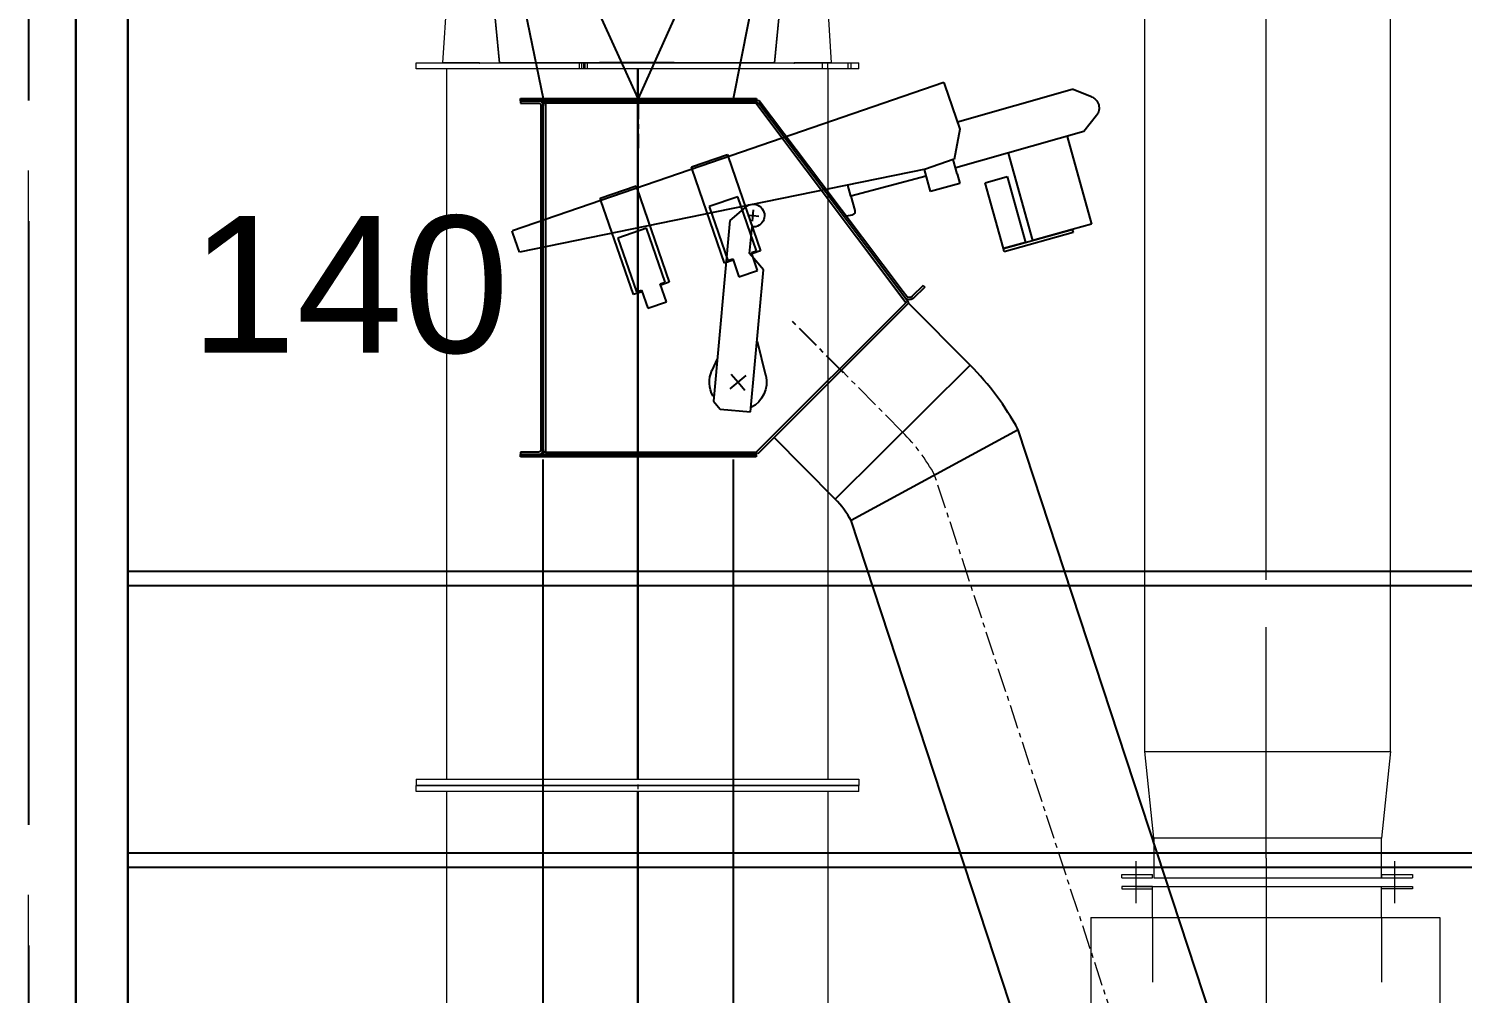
# Model space of a CAD drawing. Header units: millimetres. Extents: x 3220 to 226993, y 817 to 176024.
# Drawn here: x 155308 to 157192, y 153388 to 154657 of the extents above; entities that cross this region are included whole.
import ezdxf

# ---------------------------------------------------------------- set-up
doc = ezdxf.new("R2010")
doc.units = ezdxf.units.MM
doc.linetypes.add('AXES', pattern=[50.8, 31.75, -6.35, 6.35, -6.35])
doc.layers.add('1', color=7, linetype='Continuous')
doc.layers.add('Repère', color=76, linetype='Continuous')
doc.layers.add('Axe', color=1, linetype='AXES', lineweight=9)
doc.layers.add('DESSIN', color=7, linetype='Continuous', lineweight=25)
doc.layers.add('Sichtbare Kanten(DIN)', color=7, linetype='Continuous', lineweight=50, true_color=0x3f3f3f)
doc.styles.get("Standard").update_dxf_attribs({"font": 'arial.ttf'})

# ---------------------------------------------------------------- blocks, each defined once
blk = doc.blocks.new('cell 2.5x2.5x10.2')
at = {"layer": 'Axe', "lineweight": -3, "ltscale": 25}
blk.add_line((3000, 1000), (3000, -10000), dxfattribs=at)
at = {"layer": 'DESSIN', "color": 4}
for p, q in [((3062.1, -10000), (3062.1, 1000)), ((3130.5, -10000), (3130.5, 1000)), ((3062.1, 988), (3062.1, -10000)), ((3130.5, 988), (3130.5, -10000))]:
    blk.add_line(p, q, dxfattribs=at)
blk = doc.blocks.new('section 1-2')
for points in [[(11850, 17610), (6130.5, 17610), (6130.5, 18000), (11850, 18000)], [(6130.5, 17981), (11850, 17981), (11850, 17629), (6130.5, 17629)]]:
    blk.add_lwpolyline(points, close=True)
at = {"layer": 'Axe', "ltscale": 15}
blk.add_line((6000, -5000), (6000, 33323.9), dxfattribs=at)
blk.add_blockref('cell 2.5x2.5x10.2', (3000, 20000))
blk = doc.blocks.new('ligne broyage L 2')
at = {"color": 4, "linetype": 'Continuous', "lineweight": 15}
for points in [[(-1521.7, 17386.9), (-1533.3, 17501.1), (-1210.7, 17501.1), (-1210.7, 19978.5)], [(-1533.3, 17501.1), (-1533.3, 19978.5), (-1533.3, 19978.5)], [(-1521.7, 17386.9), (-1533.3, 17501.1), (-1210.7, 17501.1), (-1222.3, 17386.9)]]:
    blk.add_lwpolyline(points, dxfattribs=at)
at = {"color": 1, "linetype": 'Continuous', "lineweight": 5, "true_color": 0x000001}
for points in [[(-1374.1, 17726.8), (-1374.1, 19790.5)], [(-1374.1, 17360.8), (-1374.1, 17664.6)], [(-1544.8, 17301.5), (-1544.8, 17356.5)], [(-1204.9, 17301.5), (-1204.9, 17356.5)], [(-1563.6, 17339.1), (-1523.1, 17339.1)], [(-1563.6, 17334.8), (-1523.1, 17334.8), (-1523.1, 17339.1)], [(-1563.6, 17334.8), (-1563.6, 17339.1), (-1563.6, 17339.1)], [(-1222.3, 17339.1), (-1181.8, 17339.1), (-1181.8, 17334.8)], [(-1222.3, 17339.1), (-1222.3, 17334.8), (-1181.8, 17334.8)], [(-1563.6, 17323.2), (-1563.6, 17320.3)], [(-1523.1, 17323.2), (-1563.6, 17323.2)], [(-1523.1, 17323.2), (-1563.6, 17323.2)], [(-1563.6, 17320.3), (-1523.1, 17320.3)], [(-1222.3, 17323.2), (-1181.8, 17323.2)], [(-1222.3, 17323.2), (-1181.8, 17323.2), (-1181.8, 17323.2)], [(-1181.8, 17320.3), (-1222.3, 17320.3)], [(-1181.8, 17323.2), (-1181.8, 17320.3)]]:
    blk.add_lwpolyline(points, dxfattribs=at)
at = {"color": 7, "linetype": 'Continuous', "lineweight": 15, "true_color": 0x000007}
for points in [[(-1533.3, 17501.1), (-1533.3, 17579.3)], [(-1210.7, 17501.1), (-1210.7, 17574.9)], [(-1523.1, 17282.7), (-1523.1, 17323.2)], [(-1222.3, 17282.7), (-1222.3, 17323.2)], [(-1604.2, 17282.7), (-1145.6, 17282.7)], [(-1604.2, 17282.7), (-1604.2, 16112.4)], [(-1523.1, 17282.7), (-1523.1, 17197.4)], [(-1222.3, 17282.7), (-1222.3, 17197.4)], [(-1145.6, 17282.7), (-1145.6, 16112.4)]]:
    blk.add_lwpolyline(points, dxfattribs=at)
at = {"color": 4, "linetype": 'Continuous', "lineweight": 15}
blk.add_lwpolyline([(-1222.3, 17334.8), (-1222.3, 17386.9), (-1521.7, 17386.9), (-1521.7, 17334.8)], close=True, dxfattribs=at)
at = {"color": 5, "linetype": 'Continuous', "lineweight": 5, "true_color": 0x000005}
blk.add_lwpolyline([(-1374.1, 17360.8), (-1374.1, 17075.8)], dxfattribs=at)
at = {"color": 7, "linetype": 'Continuous', "lineweight": 5, "true_color": 0x000007}
for points in [[(-1544.8, 17323.2), (-1204.9, 17323.2), (-1204.9, 17323.2)], [(-1504.3, 17323.2), (-1245.4, 17323.2), (-1245.4, 17323.2)]]:
    blk.add_lwpolyline(points, dxfattribs=at)
blk = doc.blocks.new('be 500 tete R')
at = {"layer": 'Sichtbare Kanten(DIN)', "color": 5, "lineweight": 0}
for p, q in [((-226.4, -649.7), (-255.5, -1096.8)), ((-224.7, -650.1), (-180.8, -1097.3)), ((-224.3, -650.3), (-180.4, -1097.2)), ((224.3, -650.3), (180.4, -1097.2)), ((224.7, -650.1), (180.8, -1097.3)), ((226.4, -649.7), (255.5, -1096.8)), ((-252.4, -1096.9), (-255.5, -1096.9)), ((-252.5, -1097), (-255.5, -1096.9)), ((-252.5, -1097), (-252.5, -1097)), ((-252.3, -1097), (-252.5, -1097)), ((-252.5, -1097), (-252.5, -1097)), ((-243.1, -1097.1), (-252.2, -1097.1)), ((-227.8, -1097.2), (-242.8, -1097.2)), ((-206.9, -1097.2), (-227.4, -1097.2)), ((-180.8, -1097.3), (-206.4, -1097.3)), ((-180.4, -1097.2), (-180.8, -1097.3)), ((-142.4, -1097.2), (-180.4, -1097.2)), ((-98.3, -1097.1), (-141.4, -1097.1)), ((-97.5, -1097.1), (-98.3, -1097.1)), ((-50.5, -1097), (-97.2, -1097)), ((-96.3, -1097), (-97.2, -1097)), ((-96.3, -1097), (-96.5, -1097)), ((-49.6, -1097), (-96.3, -1097)), ((-75.3, -1105), (-75.3, -1097)), ((-72.3, -1105), (-75.3, -1105)), ((-72.3, -1105), (-72.3, -1097)), ((-69.7, -1105), (-72.3, -1105)), ((-69.7, -1105), (-69.7, -1097)), ((-68.7, -1105), (-69.7, -1105)), ((-68.7, -1097), (-68.7, -1105)), ((-68.4, -1105), (-68.7, -1105)), ((-68.4, -1097), (-68.4, -1105)), ((-65.4, -1105), (-68.4, -1105)), ((-65.4, -1097), (-65.4, -1105)), ((243.9, -1105), (-65.4, -1105)), ((-49.6, -1097), (-50.5, -1097)), ((-48.9, -1097), (-49.6, -1097)), ((-0.7, -1096.7), (-49.2, -1096.7)), ((-48.9, -1097), (-49.2, -1096.7)), ((-0.4, -1097), (-48.9, -1097)), ((-0.4, -1097), (-0.7, -1096.7)), ((0, -1097), (-0.4, -1097)), ((0, -1097), (0, -1096.6)), ((0.4, -1097), (0, -1097)), ((0.4, -1097), (0.7, -1096.7)), ((48.9, -1097), (0.4, -1097)), ((49.2, -1096.7), (0.7, -1096.7)), ((48.9, -1097), (49.2, -1096.7)), ((49.6, -1097), (48.9, -1097)), ((96.3, -1097), (49.6, -1097)), ((49.6, -1097), (50.5, -1097)), ((97.2, -1097), (50.5, -1097)), ((96.5, -1097), (96.3, -1097)), ((96.3, -1097), (97.2, -1097)), ((97.5, -1097.1), (98.3, -1097.1)), ((141.4, -1097.1), (98.3, -1097.1)), ((180.4, -1097.2), (142.4, -1097.2)), ((180.4, -1097.2), (180.8, -1097.3)), ((206.4, -1097.3), (180.8, -1097.3)), ((227.4, -1097.2), (206.9, -1097.2)), ((242.8, -1097.2), (227.8, -1097.2)), ((252.2, -1097.1), (243.1, -1097.1)), ((243.9, -1105), (243.9, -1097.1)), ((250.3, -1105), (243.9, -1105)), ((250.3, -1097.1), (250.3, -1105)), ((277.3, -1105), (250.3, -1105)), ((252.5, -1097), (252.3, -1097)), ((255.5, -1096.9), (252.4, -1096.9)), ((252.5, -1097), (255.5, -1096.9)), ((252.5, -1097), (252.5, -1097)), ((252.5, -1097), (252.5, -1097)), ((252.5, -1097), (277.3, -1097)), ((277.3, -1097), (281.1, -1097)), ((277.3, -1097), (277.3, -1105)), ((281.1, -1105), (277.3, -1105)), ((281.1, -1097), (281.1, -1105))]:
    blk.add_line(p, q, dxfattribs=at)
for centre, major_axis, ratio, start_param, end_param in [((-249.5, -1097), (-6, 0.19), 0.190981, 6.276734, 6.361703), ((-246.4, -1097), (6, -0.17), 0.155379, 3.219559, 3.385072), ((-237.3, -1097), (6, -0.11), 0.117835, 3.381872, 3.543358), ((-222.3, -1097), (6, -0.01), 0.079937, 3.538815, 3.69717), ((-201.8, -1097), (6, 0.12), 0.04347, 3.6926, 3.849286), ((-138.6, -1097), (-6, -0.54), 0.023605, 5.205053, 5.404113), ((-95.5, -1097), (6, 0.8), 0.047001, 1.856619, 2.061308), ((-48.7, -1097), (6.02, 1.07), 0.05884, 1.639954, 1.851104), ((-0.2, -1097), (6.04, 1.32), 0.059724, 1.5233, 1.632062), ((0.2, -1097), (-6.04, 1.32), 0.059724, 4.651123, 4.759886), ((48.7, -1097), (-6.02, 1.07), 0.05884, 4.432081, 4.643231), ((95.5, -1097), (6, -0.8), 0.047001, 1.080284, 1.284974), ((138.6, -1097), (6, -0.54), 0.023605, 0.879072, 1.078132), ((201.8, -1097), (6, -0.12), 0.04347, 5.575492, 5.732178), ((222.3, -1097), (6, 0.01), 0.079937, 5.727608, 5.885963), ((237.3, -1097), (6, 0.11), 0.117835, 5.88142, 6.042906), ((246.4, -1097), (-6, -0.17), 0.155379, 2.898113, 3.063626), ((249.5, -1097), (-6, -0.19), 0.190981, 3.063075, 3.148044)]:
    blk.add_ellipse(centre, major_axis=major_axis, ratio=ratio, start_param=start_param, end_param=end_param, dxfattribs=at)
for points in [[(-141.4, -1097.1), (-141.5, -1097.1), (-141.6, -1097.2), (-141.8, -1097.2)], [(-96.5, -1097), (-96.8, -1097), (-97.1, -1097), (-97.5, -1097.1)]]:
    blk.add_open_spline(points, degree=3, dxfattribs=at)
blk.add_open_spline([(97.5, -1097.1), (97.2, -1097), (96.9, -1097), (96.6, -1097), (96.5, -1097), (96.5, -1097)], degree=3, knots=[0, 0, 0, 0, 0.1170657, 0.1170657, 0.1369246, 0.1369246, 0.1369246, 0.1369246], dxfattribs=at)
blk = doc.blocks.new('be 500 gain 2000')
at = {"layer": 'Sichtbare Kanten(DIN)', "color": 5, "lineweight": 0}
for p, q in [((0, -291), (0, 291)), ((8, 291), (0, 291)), ((8, 291), (8, -291)), ((1992, 250.5), (8, 250.5)), ((8, 1), (1992, 1)), ((1992, 0), (8, 0)), ((1992, -250.5), (8, -250.5)), ((8, -291), (0, -291))]:
    blk.add_line(p, q, dxfattribs=at)
blk = doc.blocks.new('140 L')
at = {"layer": 'Sichtbare Kanten(DIN)', "color": 5, "lineweight": 0}
for p, q in [((-291, 23168.2), (291, 23168.2)), ((-291, 23160.2), (-291, 23168.2)), ((291, 23160.2), (-291, 23160.2)), ((-250.5, 22226.2), (-250.5, 23160.2)), ((0, 22226.2), (0, 23160.2)), ((1, 23160.2), (1, 22226.2)), ((250.5, 22226.2), (250.5, 23160.2)), ((291, 23160.2), (291, 23168.2)), ((-291, 22226.2), (291, 22226.2)), ((-291, 22226.2), (-291, 22218.2)), ((291, 22218.2), (-291, 22218.2)), ((291, 22226.2), (291, 22218.2))]:
    blk.add_line(p, q, dxfattribs=at)
blk.add_blockref('be 500 tete R', (-0.8, 24265.2))
at = {"color": 5, "lineweight": 0, "rotation": 270}
blk.add_blockref('be 500 gain 2000', (0, 22218.2), dxfattribs=at)
blk = doc.blocks.new('101 1')
for p, q in [((-35446.8, 296053.1, 0), (-35448.9, 296050.9, 0)), ((-35448.9, 296050.9, 0), (-35433.8, 296035.8, 0)), ((-35446.8, 296053.1, 0), (-35432.1, 296038.4, 0)), ((-35425.3, 296038.7, 0), (-35420.8, 296044.7, 0)), ((-35432.1, 296038.4, 0), (-35431.9, 296038.2, 0))]:
    blk.add_line(p, q)
for centre, radius, start, end in [((-35428.9, 296042.3, 0), 8.08, 232.9996, 315), ((-35428.9, 296042.3, 0), 8.08, 232.9996, 315), ((-35428.9, 296042.2, 0), 5.01, 230.8139, 315.4498), ((-35428.9, 296042.3, 0), 5.05, 315, 315.2762)]:
    blk.add_arc(centre, radius, start, end)
at = {"layer": '1', "color": 5, "linetype": 'Continuous'}
for p, q in [((-35667.9, 296301.3, 0), (-35642.8, 296311.2, 0)), ((-35491.8, 296268.4, 0), (-35642.8, 296311.2, 0)), ((-35475, 296317.2, 0), (-35495.2, 296258.5, 0)), ((-35474, 296320, 0), (-35475, 296317.2, 0)), ((-35474, 296320, 0), (-35154.7, 296210.1, 0)), ((-35674.7, 296276.7, 0), (-35658.2, 296255.3, 0)), ((-35658.2, 296255.3, 0), (-35489.6, 296207.6, 0)), ((-35495.2, 296258.5, 0), (-35487.7, 296218.9, 0)), ((-35636.1, 296249.1, 0), (-35668.1, 296133.5, 0)), ((-35591, 296112.2, 0), (-35559.1, 296227.2, 0)), ((-35491.7, 296199.8, 0), (-35486.5, 296218.5, 0)), ((-35487.7, 296218.9, 0), (-35486.5, 296218.5, 0)), ((-35486.5, 296218.5, 0), (-35449.8, 296205.9, 0)), ((-35190.6, 296222.4, 0), (-35233.3, 296098.5, 0)), ((-35142.4, 296209, 0), (-35189.7, 296225.2, 0)), ((-35557.3, 296196.2, 0), (-35581.3, 296109.5, 0)), ((-35528.4, 296188.2, 0), (-35557.3, 296196.2, 0)), ((-35491.7, 296199.8, 0), (-35495.2, 296187.3, 0)), ((-35456.6, 296176.7, 0), (-35448.6, 296205.7, 0)), ((-35451, 296196.9, 0), (-35351.7, 296170.5, 0)), ((-35449.8, 296205.9, 0), (-35175.4, 296149.8, 0)), ((-35186, 296082.3, 0), (-35143.4, 296206.1, 0)), ((-35154.7, 296210.1, 0), (-34907.1, 296124.9, 0)), ((-35143.4, 296206.1, 0), (-35142.4, 296209, 0)), ((-35552.4, 296101.5, 0), (-35528.4, 296188.2, 0)), ((-35495.2, 296187.3, 0), (-35456.6, 296176.7, 0)), ((-35351.7, 296170.5, 0), (-35347.7, 296185, 0)), ((-35070.7, 296181.1, 0), (-35113.3, 296057.2, 0)), ((-35069.7, 296183.9, 0), (-35070.7, 296181.1, 0)), ((-35022.4, 296167.7, 0), (-35069.7, 296183.9, 0)), ((-35351.7, 296170.5, 0), (-35357, 296151.6, 0)), ((-35227.9, 296098.8, 0), (-35203.5, 296169.7, 0)), ((-35213.7, 296156.4, 0), (-35192.7, 296138.7, 0)), ((-35203.5, 296169.7, 0), (-35165.7, 296156.7, 0)), ((-35165.7, 296156.7, 0), (-35190.1, 296085.8, 0)), ((-35066.1, 296041, 0), (-35023.4, 296164.8, 0)), ((-35023.4, 296164.8, 0), (-35022.4, 296167.7, 0)), ((-35353.1, 296145.4, 0), (-35346, 296144, 0)), ((-35192.7, 296138.7, 0), (-35171.2, 295901.1, 0)), ((-35175.4, 296149.8, 0), (-34916.3, 296096.9, 0)), ((-35668.1, 296133.5, 0), (-35642.8, 296126.5, 0)), ((-35642.8, 296126.5, 0), (-35643.9, 296122.5, 0)), ((-35643.9, 296122.5, 0), (-35553.5, 296097.5, 0)), ((-35552.4, 296101.5, 0), (-35642.8, 296126.5, 0)), ((-35642.8, 296126.5, 0), (-35591, 296112.2, 0)), ((-35218.9, 296095.1, 0), (-35222.1, 296130, 0)), ((-35108, 296057.5, 0), (-35083.5, 296128.4, 0)), ((-35083.5, 296128.4, 0), (-35045.7, 296115.4, 0)), ((-34916.3, 296096.9, 0), (-34907.7, 296121.9, 0)), ((-34907.7, 296121.9, 0), (-34906.7, 296124.8, 0)), ((-35581.3, 296109.5, 0), (-35552.4, 296101.5, 0)), ((-35221.3, 296096.5, 0), (-35227.9, 296098.8, 0)), ((-35045.7, 296115.4, 0), (-35070.1, 296044.5, 0)), ((-35237, 296073.4, 0), (-35227.1, 296085.3, 0)), ((-35233.3, 296098.5, 0), (-35221.9, 296094.6, 0)), ((-35229.4, 296072.9, 0), (-35221.3, 296096.5, 0)), ((-35227.1, 296085.3, 0), (-35218.9, 296095.1, 0)), ((-35196.7, 296088.1, 0), (-35204.8, 296064.4, 0)), ((-35197.3, 296086.2, 0), (-35186, 296082.3, 0)), ((-35190.1, 296085.8, 0), (-35196.7, 296088.1, 0)), ((-35220.1, 295886.7, 0), (-35237, 296073.4, 0)), ((-35204.8, 296064.4, 0), (-35229.4, 296072.9, 0)), ((-35113.3, 296057.2, 0), (-35102, 296053.3, 0)), ((-35109.5, 296031.6, 0), (-35101.3, 296055.2, 0)), ((-35101.3, 296055.2, 0), (-35108, 296057.5, 0)), ((-35076.8, 296046.8, 0), (-35084.9, 296023.1, 0)), ((-35077.4, 296044.9, 0), (-35066.1, 296041, 0)), ((-35070.1, 296044.5, 0), (-35076.8, 296046.8, 0)), ((-35084.9, 296023.1, 0), (-35109.5, 296031.6, 0)), ((-35240, 295934.6, 0), (-35229.3, 295979.4, 0)), ((-35176.2, 295956.7, 0), (-35169.3, 295941.1, 0)), ((-35171.2, 295901.1, 0), (-35180.2, 295890.3, 0)), ((-35180.2, 295890.3, 0), (-35220.1, 295886.7, 0))]:
    blk.add_line(p, q, dxfattribs=at)
at = {"layer": '1', "linetype": 'Continuous'}
for p, q in [((-35424.1, 296030.4, 0), (-35228.2, 296291.1, 0)), ((-35319.3, 296174.8, 0), (-35230.5, 296292.9, 0)), ((-35312.5, 296188.4, 0), (-35231.6, 296295.9, 0)), ((-35231.6, 296295.9, 0), (-35197.6, 296295.9, 0)), ((-35230.5, 296292.9, 0), (-35197.6, 296292.9, 0)), ((-35228.2, 296291.1, 0), (-35230.5, 296292.9, 0)), ((-35228.2, 296291.1, 0), (-35226.8, 296292.9, 0)), ((-34917.7, 296298.9, 0), (-35227.7, 296298.9, 0)), ((-35227.7, 296298.9, 0), (-35227.7, 296295.9, 0)), ((-35227.7, 296295.9, 0), (-34917.7, 296295.9, 0)), ((-35227.6, 296295.9, 0), (-35227.6, 296292.9, 0)), ((-34947.6, 296295.9, 0), (-35227.6, 296295.9, 0)), ((-35227.6, 296292.9, 0), (-35226.8, 296292.9, 0)), ((-35226.8, 296292.9, 0), (-34947.6, 296292.9, 0)), ((-34947.6, 296292.9, 0), (-34950.6, 296292.9, 0)), ((-34950.6, 296292.9, 0), (-34950.6, 296139.9, 0)), ((-34947.6, 296292.9, 0), (-34947.6, 296295.9, 0)), ((-34947.6, 296139.6, 0), (-34947.6, 296292.9, 0)), ((-34944.6, 296289.9, 0), (-34944.6, 296041.9, 0)), ((-34917.6, 296295.9, 0), (-34941.6, 296295.9, 0)), ((-34917.6, 296292.9, 0), (-34941.6, 296292.9, 0)), ((-34917.7, 296295.9, 0), (-34917.7, 296298.9, 0)), ((-34917.6, 296295.9, 0), (-34917.6, 296292.9, 0)), ((-35428.1, 296030.1, 0), (-35319.3, 296174.8, 0)), ((-35420.8, 296044.7, 0), (-35312.5, 296188.4, 0)), ((-34950.6, 296140.6, 0), (-34950.6, 295833.9, 0)), ((-34947.6, 295833.9, 0), (-34947.6, 296139.6, 0)), ((-35428.1, 296030.1, 0), (-35229.7, 295831.7, 0)), ((-35227.6, 295833.9, 0), (-35426.2, 296032.5, 0)), ((-34944.6, 296041.9, 0), (-34944.6, 295861.9, 0)), ((-34944.6, 295861.9, 0), (-34944.6, 295836.9, 0)), ((-35229.7, 295831.7, 0), (-35227.6, 295833.9, 0)), ((-35227.6, 295833.9, 0), (-35227.6, 295830.9, 0)), ((-34950.6, 295833.9, 0), (-35227.6, 295833.9, 0)), ((-34917.6, 295830.9, 0), (-35227.6, 295830.9, 0)), ((-35227.6, 295830.9, 0), (-35227.6, 295827.9, 0)), ((-35227.6, 295830.9, 0), (-34947.6, 295830.9, 0)), ((-35227.6, 295827.9, 0), (-34917.6, 295827.9, 0)), ((-34950.6, 295833.9, 0), (-34947.6, 295833.9, 0)), ((-34947.6, 295830.9, 0), (-34947.6, 295833.9, 0)), ((-34941.6, 295833.9, 0), (-34917.6, 295833.9, 0)), ((-34941.6, 295830.9, 0), (-34917.6, 295830.9, 0)), ((-34917.6, 295833.9, 0), (-34917.6, 295830.9, 0)), ((-34917.6, 295827.9, 0), (-34917.6, 295830.9, 0))]:
    blk.add_line(p, q, dxfattribs=at)
at = {"layer": '1', "color": 1, "linetype": 'AXES'}
for p, q in [((-35072.6, 296303.3, 0), (-35072.6, 296233.5, 0)), ((-35223.4, 296144.9, 0), (-35230.8, 296144.2, 0)), ((-35222.7, 296137.5, 0), (-35224.1, 296152.3, 0)), ((-35216, 296145.6, 0), (-35223.4, 296144.9, 0)), ((-35342.4, 295938.1, 0), (-35272.2, 296008.7, 0)), ((-35203.6, 295925.9, 0), (-35214.1, 295934.7, 0)), ((-35194.7, 295936.4, 0), (-35203.6, 295925.9, 0)), ((-35203.6, 295925.9, 0), (-35212.4, 295915.4, 0)), ((-35193.1, 295917, 0), (-35203.6, 295925.9, 0)), ((-35072.6, 295824.4, 0), (-35072.6, 295923.4, 0))]:
    blk.add_line(p, q, dxfattribs=at)
at = {"layer": '1', "color": 3, "linetype": 'Continuous'}
for p, q in [((-35189.7, 296225.2, 0), (-35190.6, 296222.4, 0)), ((-35553.5, 296097.5, 0), (-35552.4, 296101.5, 0))]:
    blk.add_line(p, q, dxfattribs=at)
at = {"layer": '1', "color": 5, "linetype": 'Continuous'}
for centre, radius, start, end in [((-35662.1, 296286.4, 0), 16, 111.3918, 217.6823), ((-35223.4, 296144.9, 0), 15, 49.8644, 275.1781), ((-35352.2, 296150.3, 0), 5, 164.537, 258.8262), ((-35203.6, 295925.9, 0), 37.5, 166.4918, 242.9464), ((-35203.6, 295925.9, 0), 37.5, 330.7032, 23.9905)]:
    blk.add_arc(centre, radius, start, end, dxfattribs=at)
at = {"layer": '1', "linetype": 'Continuous'}
for centre, radius, start, end in [((-34941.6, 296289.9, 0), 6, 90, 180), ((-34941.6, 296289.9, 0), 3, 90, 180), ((-34941.6, 295836.9, 0), 6, 180, 270), ((-34941.6, 295836.9, 0), 3, 180, 270)]:
    blk.add_arc(centre, radius, start, end, dxfattribs=at)

msp = doc.modelspace()

# ---------------------------------------------------------------- linework, layer by layer
msp.add_line((156464.7, 154296.2), (156266.3, 154097.8))
at = {"color": 4}
for p, q in [((156545.4, 154214.3), (156367.9, 154038.3)), ((156608.5, 154129.5), (156388.9, 154010))]:
    msp.add_line(p, q, dxfattribs=at)
at = {"color": 4, "elevation": 0}
msp.add_lwpolyline([(155881.4, 155064.9), (155984.2, 154564.9), (156234.2, 154564.9), (156333.5, 155064.9), (156109.2, 154564.9), (155881.4, 155064.9), (156333.5, 155064.9)], dxfattribs=at)
at = {"color": 4}
for points in [[(158062.9, 149573.2), (158062.9, 149659.6, 0.125163), (158017.3, 149838.7), (156608.5, 154129.5, 0.070846), (156545.4, 154214.3), (156464.9, 154295.6)], [(157812.9, 149573.2), (157812.9, 149659.6, 0.125163), (157797.7, 149719.3), (156388.9, 154010, 0.070846), (156367.9, 154038.3), (156287.3, 154119.6)]]:
    msp.add_lwpolyline(points, format="xyb", dxfattribs=at)
at = {"color": 30}
for points in [[(157583.2, 142453.3), (157583.2, 142536.3, 0.131652), (157566.5, 142598.8), (156034.5, 145252.3, -0.131652), (155984.2, 145439.8), (155984.2, 154090.4)], [(157833.2, 142453.3), (157833.2, 142536.3, 0.131652), (157783, 142723.8), (156251, 145377.3, -0.131652), (156234.2, 145439.8), (156234.2, 154090.4)]]:
    msp.add_lwpolyline(points, format="xyb", dxfattribs=at)
at = {"layer": 'Axe'}
for points in [[(157937.9, 149573.2), (157937.9, 149659.6, 0.125163), (157907.5, 149779), (156498.7, 154069.8, 0.070846), (156456.6, 154126.3), (156376.1, 154207.6)], [(157708.2, 142453.3), (157708.2, 142536.3, 0.131652), (157674.7, 142661.3), (156142.7, 145314.8, -0.131652), (156109.2, 145439.8), (156109.2, 154090.4)]]:
    msp.add_lwpolyline(points, format="xyb", dxfattribs=at)

# ---------------------------------------------------------------- block references
for name, p in [('section 1-2', (149308.2, 135943.7)), ('140 L', (156108.2, 131443.7)), ('ligne broyage L 2', (158308.2, 136205.5))]:
    msp.add_blockref(name, p)
at = {"color": 2, "xscale": -1}
msp.add_blockref('101 1', (121036.7, -141733.9, 0), dxfattribs=at)

# ---------------------------------------------------------------- texts
at = {"layer": 'Repère', "insert": (155520.2, 154410.7), "char_height": 180, "attachment_point": 1}
msp.add_mtext_dynamic_manual_height_columns('140', width=631.382, gutter_width=12.5, heights=[0], dxfattribs=at)

doc.saveas('drawing.dxf')
